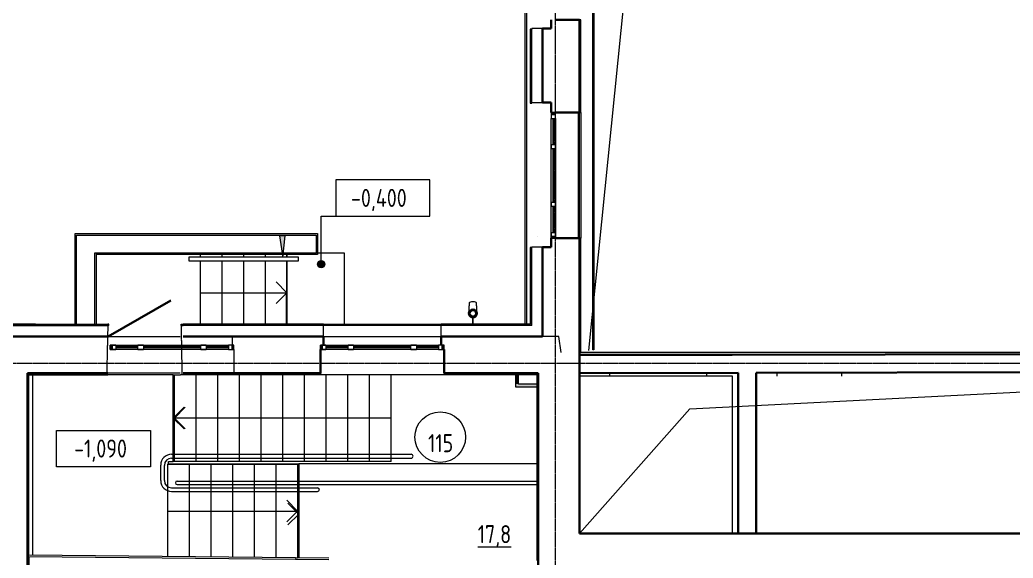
# Model space of a CAD drawing. Header units: millimetres. Extents: x 504091 to 2165846, y 135022 to 442887.
# Drawn here: x 716499 to 730241, y 287876 to 295331 of the extents above; entities that cross this region are included whole.
import ezdxf

# ---------------------------------------------------------------- set-up
doc = ezdxf.new("R2010")
doc.units = ezdxf.units.MM
for name, pattern in [('ADSK_Линия сетки', [25, 20, -2.5, 0, -2.5]), ('ADSK_Штрихпунктирная 2 точки_ш15 п1_5 п1_5 п1_5', [19.5, 15, -1.5, 0, -1.5, 0, -1.5]), ('осеваяX2', [4, 2.5, -0.5, 0.5, -0.5])]:
    doc.linetypes.add(name, pattern=pattern)
for name, color, linetype, lineweight in [('_ Окна', 7, 'Continuous', 30), ('Аннотация', 7, 'Continuous', 9), ('Двери', 7, 'Continuous', 20), ('Лестницы', 7, 'Continuous', 18), ('Марки помещений', 7, 'Continuous', 20), ('Обобщенные модели', 7, 'Continuous', 18), ('Окна', 7, 'Continuous', 18), ('Оси', 165, 'осеваяX2', 13), ('отметки', 7, 'Continuous', 20), ('Перекрытие', 7, 'Continuous', 18), ('Стены внутренние', 7, 'Continuous', 18), ('Стены наружные', 7, 'Continuous', 18), ('Стены несущие', 7, 'Continuous', 30), ('Стены отделка', 7, 'Continuous', 30), ('Стены перегородки', 7, 'Continuous', 30), ('Стены штриховка', 7, 'Continuous', 18), ('Стрелки вверх', 7, 'Continuous', 18)]:
    doc.layers.add(name, color=color, linetype=linetype, lineweight=lineweight)
doc.layers.add('Линии', color=7, linetype='Continuous', lineweight=9, true_color=0x00a600)
doc.styles.add('ГОСТ 2.304', font='CS_Gost2304.shx')

# ---------------------------------------------------------------- blocks, each defined once
blk = doc.blocks.new('окно трехпол с фрамугой - 1700-2240_h___нов_ ок-11-2160953-План 1-го этажа')
at = {"layer": '_ Окна', "lineweight": 18}
for p, q in [((-870, 75), (-870, 135)), ((-870, 135), (-790, 135)), ((-790, 75), (-870, 75)), ((-790, 135), (-790, 75)), ((-430, 75), (-430, 135)), ((-430, 135), (-370, 135)), ((-370, 75), (-430, 75)), ((-370, 135), (-370, 75)), ((370, 75), (370, 135)), ((370, 135), (430, 135)), ((430, 75), (370, 75)), ((430, 135), (430, 75)), ((790, 135), (790, 75)), ((870, 135), (790, 135)), ((790, 75), (870, 75)), ((870, 75), (870, 135))]:
    blk.add_line(p, q, dxfattribs=at)
at = {"layer": '_ Окна'}
for p, q in [((-850, 75), (-850, 135)), ((-790, 105), (-430, 105)), ((-370, 105), (370, 105)), ((430, 105), (790, 105)), ((850, 75), (850, 135))]:
    blk.add_line(p, q, dxfattribs=at)
at = {"layer": 'Окна'}
for p, q in [((-870, 135), (-870, 75)), ((-790, 135), (-870, 135)), ((-870, 75), (-790, 75)), ((-790, 135), (-430, 135)), ((-430, 75), (-790, 75)), ((-370, 135), (-430, 135)), ((-430, 75), (-370, 75)), ((-370, 135), (370, 135)), ((370, 75), (-370, 75)), ((430, 135), (370, 135)), ((370, 75), (430, 75)), ((430, 135), (790, 135)), ((790, 75), (430, 75)), ((870, 135), (790, 135)), ((790, 75), (870, 75)), ((870, 75), (870, 135))]:
    blk.add_line(p, q, dxfattribs=at)
blk = doc.blocks.new('окна_rehau_трехпольное - 1710х630 и 610Н_нов_ ок-10-2055142-План 1-го этажа')
at = {"layer": '_ Окна', "lineweight": 18}
for p, q in [((-855, 75), (-855, 135)), ((-855, 135), (-779, 135)), ((-779, 75), (-855, 75)), ((-779, 135), (-779, 75)), ((-473, 75), (-473, 135)), ((-473, 135), (-397, 135)), ((-397, 75), (-473, 75)), ((-397, 135), (-397, 75)), ((397, 75), (397, 135)), ((397, 135), (473, 135)), ((473, 75), (397, 75)), ((473, 135), (473, 75)), ((779, 135), (779, 75)), ((855, 135), (779, 135)), ((779, 75), (855, 75)), ((855, 75), (855, 135))]:
    blk.add_line(p, q, dxfattribs=at)
at = {"layer": '_ Окна'}
for p, q in [((-835, 75), (-835, 135)), ((-779, 105), (-473, 105)), ((-397, 105), (397, 105)), ((473, 105), (779, 105)), ((835, 75), (835, 135))]:
    blk.add_line(p, q, dxfattribs=at)
at = {"layer": 'Окна'}
for p, q in [((-855, 135), (-855, 75)), ((-779, 135), (-855, 135)), ((-855, 75), (-779, 75)), ((-779, 135), (-473, 135)), ((-473, 75), (-779, 75)), ((-397, 135), (-473, 135)), ((-473, 75), (-397, 75)), ((-397, 135), (397, 135)), ((397, 75), (-397, 75)), ((473, 135), (397, 135)), ((397, 75), (473, 75)), ((473, 135), (779, 135)), ((779, 75), (473, 75)), ((855, 135), (779, 135)), ((779, 75), (855, 75)), ((855, 75), (855, 135))]:
    blk.add_line(p, q, dxfattribs=at)
blk = doc.blocks.new('AC_Дверь_Однопольная_Стальная - 960х2080h ДН-3п_-5493243-План 1-го этажа')
at = {"layer": 'Двери', "lineweight": 30}
blk.add_line((-500, 255), (366, 755), dxfattribs=at)
blk = doc.blocks.new('Водосток - Тип 1 _карниз больше 490мм_-5195895-План 1-го этажа')
at = {"layer": 'Обобщенные модели', "lineweight": 9}
h = blk.add_hatch(dxfattribs=at)
h.set_pattern_fill('FP_25', color=256, style=0, pattern_type=2)
h.set_pattern_definition([(45, (-16783.9, -20772.53), (-106.066, 106.066), [])])
h.paths.add_polyline_path([(125, 110), (147, 115), (164, 129), (174, 149), (174, 171), (164, 191), (147, 205), (125, 210), (102, 204), (86, 191), (76, 171), (77, 147), (86, 129), (103, 115), (118, 112)])
at = {"layer": 'Обобщенные модели'}
for p, q in [((75, 306), (75, 264)), ((175, 264), (175, 306)), ((120, 109), (120, 10)), ((130, 10), (130, 109))]:
    blk.add_line(p, q, dxfattribs=at)
at = {"layer": 'Обобщенные модели', "flags": 128}
for points in [[(75, 173), (75, 174), (75, 177), (75, 180), (75, 183), (75, 186), (75, 190), (75, 193), (75, 197), (75, 201), (75, 205), (75, 210), (75, 214), (75, 219), (75, 224), (75, 229), (75, 234), (75, 239), (75, 245), (75, 250), (75, 256), (75, 261), (75, 264)], [(175, 264), (175, 258), (175, 252), (175, 247), (175, 242), (175, 236), (175, 231), (175, 226), (175, 221), (175, 216), (175, 212), (175, 207), (175, 203), (175, 199), (175, 195), (175, 191), (175, 188), (175, 184), (175, 181), (175, 178), (175, 175), (175, 173)]]:
    blk.add_lwpolyline(points, dxfattribs=at)
at = {"layer": 'Обобщенные модели'}
for start, end in [(90, 270), (270, 90)]:
    blk.add_arc((125, 160), 52, start, end, dxfattribs=at)
at = {"layer": 'Обобщенные модели', "lineweight": 40}
for start, end in [(90, 270), (270, 90)]:
    blk.add_arc((125, 160), 50, start, end, dxfattribs=at)
at = {"layer": 'Обобщенные модели'}
for start_param, end_param in [(4.712389, 6.283185), (3.141593, 4.712389)]:
    blk.add_ellipse((125, 306), major_axis=(-50, 0), ratio=0.309017, start_param=start_param, end_param=end_param, dxfattribs=at)
blk = doc.blocks.new('ADSK_Марка_Помещение_ОдноЗначение - Номер-159740-План 1-го этажа')
at = {"layer": 'Марки помещений'}
blk.add_circle((0, 0), 3.5, dxfattribs=at)
blk = doc.blocks.new('Высотные отметки - Рамка-12095-План 1-го этажа')
at = {"layer": 'Аннотация', "lineweight": 20}
for p, q in [((-6.5, 0), (-6.5, 5)), ((-6.5, 5), (6.5, 5)), ((6.5, 5), (6.5, 0)), ((6.5, 0), (-6.5, 0))]:
    blk.add_line(p, q, dxfattribs=at)

msp = doc.modelspace()

# ---------------------------------------------------------------- hatches: boundary and pattern name
at = {"layer": 'Аннотация', "lineweight": 9}
msp.add_hatch(color=256, dxfattribs=at).paths.add_polyline_path([(720138.8705, 292040.7147), (720170.7364, 292341.6208), (720091.7704, 292339.6152)])
at = {"layer": 'отметки'}
h = msp.add_hatch(color=256, dxfattribs=at)
edge = h.paths.add_edge_path()
edge.add_arc((720666.8614, 291947.5005), 50, 0, 360)
at = {"layer": 'Стены внутренние'}
for points in [[(723395.4745, 290286.5447), (723395.4745, 290416.0447), (723355.4745, 290416.0447), (723355.4745, 290286.5447)], [(723648.0777, 290246.5447), (723650.4745, 290246.5447), (723650.4745, 290286.5447), (723355.4745, 290286.5447), (723355.4745, 290246.5447), (723399.3153, 290246.5447)]]:
    msp.add_hatch(color=256, dxfattribs=at).paths.add_polyline_path(points)

# ---------------------------------------------------------------- linework, layer by layer
at = {"layer": 'Аннотация', "lineweight": 9}
for p, q in [((720170.7364, 292341.6208), (720091.7704, 292339.6152)), ((720091.7704, 292339.6152), (720138.8705, 292040.7147)), ((720138.8705, 292040.7147), (720170.7364, 292341.6208))]:
    msp.add_line(p, q, dxfattribs=at)
at = {"layer": 'Лестницы'}
for p, q in [((718993.0777, 292081.0447), (718993.0777, 292043.852)), ((718993.0777, 292081.0447), (718993.0777, 292043.852)), ((719293.0777, 292081.0447), (719293.0777, 292043.852)), ((719293.0777, 292081.0447), (719293.0777, 292043.852)), ((719593.0777, 292081.0447), (719593.0777, 292043.852)), ((719593.0777, 292081.0447), (719593.0777, 292043.852)), ((719893.0777, 292081.0447), (719893.0777, 292043.852)), ((719893.0777, 292081.0447), (719893.0777, 292043.852)), ((720193.0777, 292101.0447), (720193.0777, 292043.852)), ((718993.0777, 291993.852), (718993.0777, 291116.0447)), ((718993.0777, 291993.852), (718993.0777, 291116.0447)), ((719293.0777, 291993.852), (719293.0777, 291116.0447)), ((719293.0777, 291993.852), (719293.0777, 291116.0447)), ((719593.0777, 291993.852), (719593.0777, 291116.0447)), ((719593.0777, 291993.852), (719593.0777, 291116.0447)), ((719893.0777, 291993.852), (719893.0777, 291116.0447)), ((719893.0777, 291993.852), (719893.0777, 291116.0447)), ((720193.0777, 291993.852), (720193.0777, 291116.0447)), ((716673.0777, 290415.7795), (716673.0777, 287915.9787)), ((718621.7531, 290415.7795), (716673.0777, 290415.7795)), ((718621.7531, 289215.7795), (718621.7531, 290415.7795)), ((718621.7531, 289215.7795), (718621.7531, 290415.7795)), ((718636.7531, 289215.7795), (718636.7531, 290415.7795)), ((718936.7531, 290415.7795), (718719.9934, 290415.7795)), ((719236.7531, 290415.7795), (718936.7531, 290415.7795)), ((718936.7531, 289215.7795), (718936.7531, 290415.7795)), ((718936.7531, 289215.7795), (718936.7531, 290415.7795)), ((719536.7531, 290415.7795), (719236.7531, 290415.7795)), ((719236.7531, 289215.7795), (719236.7531, 290415.7795)), ((719236.7531, 289215.7795), (719236.7531, 290415.7795)), ((719836.7531, 290415.7795), (719536.7531, 290415.7795)), ((719536.7531, 289215.7795), (719536.7531, 290415.7795)), ((719536.7531, 289215.7795), (719536.7531, 290415.7795)), ((720136.7531, 290415.7795), (719836.7531, 290415.7795)), ((719836.7531, 289215.7795), (719836.7531, 290415.7795)), ((719836.7531, 289215.7795), (719836.7531, 290415.7795)), ((720436.7531, 290415.7795), (720136.7531, 290415.7795)), ((720136.7531, 289215.7795), (720136.7531, 290415.7795)), ((720136.7531, 289215.7795), (720136.7531, 290415.7795)), ((720736.7531, 290415.7795), (720436.7531, 290415.7795)), ((720436.7531, 289215.7795), (720436.7531, 290415.7795)), ((720436.7531, 289215.7795), (720436.7531, 290415.7795)), ((721036.7531, 290415.7795), (720736.7531, 290415.7795)), ((720736.7531, 289215.7795), (720736.7531, 290415.7795)), ((720736.7531, 289215.7795), (720736.7531, 290415.7795)), ((721336.7531, 290415.7795), (721036.7531, 290415.7795)), ((721036.7531, 289215.7795), (721036.7531, 290415.7795)), ((721036.7531, 289215.7795), (721036.7531, 290415.7795)), ((721636.7531, 290415.7795), (721336.7531, 290415.7795)), ((721336.7531, 289215.7795), (721336.7531, 290415.7795)), ((721336.7531, 289215.7795), (721336.7531, 290415.7795)), ((721636.7531, 289215.7795), (721636.7531, 290415.7795)), ((721636.7531, 289215.7795), (721636.7531, 290415.7795)), ((718541.7531, 289178.8868), (718541.7531, 287896.896)), ((718541.7531, 289178.8868), (718841.7531, 289178.8868)), ((718541.7531, 289178.8868), (718541.7531, 287896.896)), ((718556.7531, 289215.7795), (718621.7531, 289215.7795)), ((718556.7531, 289180.3348), (718556.7531, 289215.7795)), ((718556.7531, 289180.3348), (718556.7531, 289178.8868)), ((718556.7531, 289180.3348), (718856.7531, 289180.3348)), ((718556.7531, 289180.3348), (718556.7531, 289178.8868)), ((718636.7531, 289215.7795), (718621.7531, 289215.7795)), ((718936.7531, 289215.7795), (718636.7531, 289215.7795)), ((718841.7531, 289178.8868), (719141.7531, 289178.8868)), ((718841.7531, 289178.8868), (718841.7531, 287893.8324)), ((718841.7531, 289178.8868), (718841.7531, 287893.8324)), ((718856.7531, 289180.3348), (719156.7531, 289180.3348)), ((718856.7531, 289180.3348), (718856.7531, 289178.8868)), ((718856.7531, 289180.3348), (718856.7531, 289178.8868)), ((719236.7531, 289215.7795), (718936.7531, 289215.7795)), ((719141.7531, 289178.8868), (719441.7531, 289178.8868)), ((719141.7531, 289178.8868), (719141.7531, 287890.7689)), ((719141.7531, 289178.8868), (719141.7531, 287890.7689)), ((719156.7531, 289180.3348), (719456.7531, 289180.3348)), ((719156.7531, 289180.3348), (719156.7531, 289178.8868)), ((719156.7531, 289180.3348), (719156.7531, 289178.8868)), ((719536.7531, 289215.7795), (719236.7531, 289215.7795)), ((719441.7531, 289178.8868), (719741.7531, 289178.8868)), ((719441.7531, 289178.8868), (719441.7531, 287887.7053)), ((719441.7531, 289178.8868), (719441.7531, 287887.7053)), ((719456.7531, 289180.3348), (719756.7531, 289180.3348)), ((719456.7531, 289180.3348), (719456.7531, 289178.8868)), ((719456.7531, 289180.3348), (719456.7531, 289178.8868)), ((719836.7531, 289215.7795), (719536.7531, 289215.7795)), ((719741.7531, 289178.8868), (720041.7531, 289178.8868)), ((719741.7531, 289178.8868), (719741.7531, 287884.6417)), ((719741.7531, 289178.8868), (719741.7531, 287884.6417)), ((719756.7531, 289180.3348), (720056.7531, 289180.3348)), ((719756.7531, 289180.3348), (719756.7531, 289178.8868)), ((719756.7531, 289180.3348), (719756.7531, 289178.8868)), ((720136.7531, 289215.7795), (719836.7531, 289215.7795)), ((720041.7531, 289178.8868), (720341.7531, 289178.8868)), ((720041.7531, 289178.8868), (720041.7531, 287881.5781)), ((720041.7531, 289178.8868), (720041.7531, 287881.5781)), ((720056.7531, 289180.3348), (720356.7531, 289180.3348)), ((720056.7531, 289180.3348), (720056.7531, 289178.8868)), ((720056.7531, 289180.3348), (720056.7531, 289178.8868)), ((720436.7531, 289215.7795), (720136.7531, 289215.7795)), ((720341.7531, 289178.8868), (720341.7531, 287878.8868)), ((720736.7531, 289215.7795), (720436.7531, 289215.7795)), ((721036.7531, 289215.7795), (720736.7531, 289215.7795)), ((721336.7531, 289215.7795), (721036.7531, 289215.7795)), ((721636.7531, 289215.7795), (721336.7531, 289215.7795)), ((720305.2975, 287878.8868), (720341.7531, 287878.8868))]:
    msp.add_line(p, q, dxfattribs=at)
at = {"layer": 'Линии', "color": 8, "true_color": 0x6e6e6e}
for p, q in [((724368.8749, 290753.4628), (726377.6642, 310611.4063)), ((725768.5376, 289943.5198), (736093.0777, 290474.8378)), ((724240.4745, 288217.9707), (725768.5376, 289943.5198))]:
    msp.add_line(p, q, dxfattribs=at)
at = {"layer": 'Линии', "color": 7, "lineweight": 18}
for p, q in [((720353.0777, 292043.852), (718837.5639, 292043.852)), ((718837.5639, 292043.852), (718837.5639, 291993.852)), ((720353.0777, 291993.852), (720353.0777, 292043.852)), ((718837.5639, 291993.852), (720353.0777, 291993.852)), ((718598.0708, 289316.0447), (721911.7531, 289316.0447)), ((718448.0708, 288950.0732), (718448.0708, 289166.0447)), ((718498.0708, 288950.0732), (718498.0708, 289160.7795)), ((718598.0708, 289260.7795), (721911.7531, 289260.7795)), ((718674.9138, 288944.4605), (723650.4745, 288944.4605)), ((718674.9138, 288894.4605), (723650.4745, 288894.4605)), ((718598.0708, 288850.0732), (720616.7531, 288850.0732)), ((718598.0708, 288800.0732), (720616.7531, 288800.0732))]:
    msp.add_line(p, q, dxfattribs=at)
at = {"layer": 'Линии', "color": 7, "linetype": 'ADSK_Штрихпунктирная 2 точки_ш15 п1_5 п1_5 п1_5'}
for p, q in [((717714.9934, 291096.0447), (717699.4836, 290426.0447)), ((718728.8673, 291096.0447), (718740.5279, 290426.0447)), ((719439.9362, 290826.0447), (719439.9362, 290946.0447)), ((719459.9362, 290766.0447), (719459.9362, 290426.0447))]:
    msp.add_line(p, q, dxfattribs=at)
at = {"layer": 'Линии', "color": 7, "lineweight": 18}
for centre, radius, start, end in [((718598.0708, 289166.0447), 150, 90, 180), ((721911.7531, 289288.4121), 27.6326, 270, 90), ((718598.0708, 289160.7795), 100, 90, 180), ((718598.0708, 288950.0732), 150, 180, 270), ((718598.0708, 288950.0732), 100, 180, 270), ((718674.9138, 288919.4605), 25, 90, 270), ((720616.7531, 288825.0732), 25, 270, 90)]:
    msp.add_arc(centre, radius, start, end, dxfattribs=at)
at = {"layer": 'Оси', "linetype": 'ADSK_Линия сетки'}
for p, q in [((723907.643, 263323.4727), (723907.643, 314443.584)), ((694211.5079, 290578.5198), (761862.9306, 290578.5198))]:
    msp.add_line(p, q, dxfattribs=at)
at = {"layer": 'отметки', "lineweight": 20}
for p, q in [((720666.8614, 292613.2448), (721519.8462, 292613.2448)), ((720666.8614, 291947.5005), (720666.8614, 292613.2448))]:
    msp.add_line(p, q, dxfattribs=at)
at = {"layer": 'отметки'}
msp.add_circle((720666.8614, 291947.5005), 50, dxfattribs=at)
at = {"layer": 'Перекрытие'}
for p, q in [((724220.4745, 294046.0852), (724220.4745, 292306.0852)), ((720188.8854, 292081.0447), (720188.7096, 292043.852)), ((720989.8841, 292101.0447), (720618.0777, 292101.0447)), ((720989.8841, 291116.0447), (720989.8841, 292101.0447)), ((720188.4733, 291993.852), (720184.3251, 291116.0447)), ((724654.3952, 290701.971), (724654.3952, 290686.8695)), ((726004.3952, 290690.1575), (726004.3952, 290701.971)), ((726969.3952, 290701.971), (726969.3952, 290692.5078)), ((727869.3952, 290694.6998), (727869.3952, 290701.971)), ((716673.0777, 290416.0447), (716673.0777, 287915.9787)), ((718621.7531, 289215.7795), (718621.7531, 290415.7795)), ((718621.7531, 290415.7795), (718719.9934, 290415.7795)), ((726359.7538, 290396.971), (724240.4745, 290396.971)), ((724654.3952, 290437.0182), (724654.3952, 290396.971)), ((726004.3952, 290396.971), (726004.3952, 290440.193)), ((726359.7538, 288217.9707), (726359.7538, 290396.971)), ((726969.3952, 290442.507), (726969.3952, 290396.971)), ((727869.3952, 290396.971), (727869.3952, 290444.699)), ((718556.7531, 289180.3348), (718556.7531, 289215.7795)), ((718556.7531, 289215.7795), (718621.7531, 289215.7795)), ((723650.4745, 289180.3348), (720356.7531, 289180.3348)), ((720356.7531, 289180.3348), (720356.7531, 287878.3614))]:
    msp.add_line(p, q, dxfattribs=at)
at = {"layer": 'Стены внутренние'}
for p, q in [((724427.5472, 290759.8378), (724427.5472, 312944.8378)), ((724439.5472, 312944.8378), (724439.5472, 290759.8378)), ((724220.4745, 295331.0447), (724220.4745, 295330.43)), ((724240.4745, 292306.0852), (724240.4745, 294046.0852)), ((724260.4745, 294046.0852), (724260.4745, 292306.0852)), ((717283.0424, 291116.0447), (717283.0424, 292351.0447)), ((717283.0424, 292351.0447), (720598.0777, 292351.0447)), ((720598.0777, 292351.0447), (720598.0777, 292101.0447)), ((723660.4745, 292335.2689), (723660.4745, 292336.0852)), ((724220.4745, 292306.0852), (724220.4745, 292305.2689)), ((717533.0424, 292101.0447), (717533.0424, 291116.0447)), ((720598.0777, 292101.0447), (717533.0424, 292101.0447)), ((717714.9934, 290946.0447), (718714.9934, 290946.0447)), ((720697.6082, 290946.0447), (722327.6082, 290946.0447)), ((724439.5472, 290759.8378), (724427.5472, 290759.8378)), ((718714.9934, 290436.0447), (717714.9934, 290436.0447)), ((722367.6082, 290416.0447), (720657.6082, 290416.0447))]:
    msp.add_line(p, q, dxfattribs=at)
at = {"layer": 'Стены наружные'}
for p, q in [((723490.4745, 291116.0447), (723490.4745, 300755.2798)), ((723510.4745, 291116.0447), (723510.4745, 300755.3512)), ((717263.0424, 292371.0447), (720618.0777, 292371.0447)), ((717263.0424, 291116.0447), (717263.0424, 292371.0447)), ((720618.0777, 292371.0447), (720618.0777, 292081.0447)), ((717553.0424, 292101.0447), (717553.0424, 291116.0447)), ((720618.0777, 292081.0447), (717553.0424, 292081.0447)), ((720598.0777, 292081.0447), (720598.0777, 292101.0447)), ((717728.8673, 291116.0447), (717714.9934, 291116.0447)), ((717728.8673, 291096.0447), (717714.9934, 291096.0447)), ((717728.8673, 291096.0447), (717728.8673, 291116.0447)), ((718728.8673, 291116.0447), (718756.0377, 291116.0447)), ((718728.8673, 291096.0447), (718728.8673, 291116.0447)), ((718728.8673, 291096.0447), (718756.0377, 291096.0447)), ((720697.6082, 291116.0447), (722327.6082, 291116.0447)), ((722327.6082, 291096.0447), (720697.6082, 291096.0447))]:
    msp.add_line(p, q, dxfattribs=at)
at = {"layer": 'Стены несущие'}
for p, q in [((723850.4745, 295331.0447), (723850.4745, 295330.43)), ((723850.4745, 295330.43), (723850.4745, 295210.1499)), ((724240.4745, 295331.0447), (723910.4745, 295331.0447)), ((724240.4745, 295331.0447), (724240.4745, 294046.0852)), ((723850.4745, 295210.1499), (723730.4745, 295210.1499)), ((723730.4745, 295210.1499), (723730.4745, 294185.0852)), ((723730.4745, 294185.0852), (723850.4745, 294185.0852)), ((723850.4745, 294185.0852), (723850.4745, 294046.0852)), ((723910.4745, 294046.0852), (724240.4745, 294046.0852)), ((723850.4745, 292306.0852), (723850.4745, 292305.2689)), ((723850.4745, 292305.2689), (723850.4745, 292185.0852)), ((724240.4745, 292306.0852), (723910.4745, 292306.0852)), ((724240.4745, 292306.0852), (724240.4745, 290436.0447)), ((723850.4745, 292185.0852), (723730.4745, 292185.0852)), ((723730.4745, 292185.0852), (723730.4745, 290946.0447)), ((715259.7268, 290946.0447), (717714.9934, 290946.0447)), ((720697.6082, 290946.0447), (718756.0377, 290946.0447)), ((720697.6082, 290946.0447), (720697.6082, 290826.0447)), ((723730.4745, 290946.0447), (722327.6082, 290946.0447)), ((722327.6082, 290946.0447), (722327.6082, 290826.0447)), ((720657.6082, 290436.0447), (720657.6082, 290766.0447)), ((722367.6082, 290436.0447), (722367.6082, 290766.0447)), ((730854.8316, 290701.971), (724240.4745, 290685.8614)), ((716603.0777, 290436.0447), (717714.9934, 290436.0447)), ((716603.0777, 283107.3026), (716603.0777, 290436.0447)), ((718756.0377, 290436.0447), (720657.6082, 290436.0447)), ((722367.6082, 290436.0447), (723670.4745, 290436.0447)), ((723670.4745, 290436.0447), (723670.4745, 287707.9707)), ((724240.4745, 290435.8606), (726437.6439, 290441.2119)), ((724240.4745, 288217.9707), (724240.4745, 290435.8606)), ((726437.6439, 290441.2119), (726437.6439, 288217.9707)), ((726687.6439, 290441.8208), (731690.5777, 290454.0057)), ((726687.6439, 288217.9707), (726687.6439, 290441.8208)), ((736093.0777, 288217.9707), (724240.4745, 288217.9707))]:
    msp.add_line(p, q, dxfattribs=at)
at = {"layer": 'Стены отделка', "lineweight": 9}
for p, q in [((724240.4745, 295331.0447), (724240.4745, 295331.0447)), ((724260.4745, 295331.0447), (724240.4745, 295331.0447)), ((724260.4745, 294046.0852), (724260.4745, 295331.0447)), ((723580.4745, 295204.1432), (723560.4745, 295204.1432)), ((723560.4745, 295204.1432), (723560.4745, 294178.9821)), ((723730.4745, 295210.1499), (723580.4745, 295210.1499)), ((723580.4745, 295210.1499), (723580.4745, 295204.1432)), ((723560.4745, 294178.9821), (723580.4745, 294178.9821)), ((723580.4745, 294178.9821), (723580.4745, 294185.0852)), ((723580.4745, 294185.0852), (723730.4745, 294185.0852)), ((724240.4745, 294046.0852), (724260.4745, 294046.0852)), ((724260.4745, 292306.0852), (724240.4745, 292306.0852)), ((724260.4745, 290721.971), (724260.4745, 292306.0852)), ((723580.4745, 292178.9821), (723560.4745, 292178.9821)), ((723560.4745, 292178.9821), (723560.4745, 291116.0447)), ((723730.4745, 292185.0852), (723580.4745, 292185.0852)), ((723580.4745, 292185.0852), (723580.4745, 292178.9821)), ((716713.0777, 291117.0447), (715259.7268, 291117.0447)), ((715259.7268, 291116.0447), (717714.9934, 291116.0447)), ((716673.0777, 291096.0447), (716673.0777, 291116.0447)), ((716693.0777, 291096.0447), (716693.0777, 291116.0447)), ((716693.0777, 291096.0447), (717714.9934, 291096.0447)), ((716713.0777, 291116.0447), (716713.0777, 291117.0447)), ((720697.6082, 291116.0447), (718756.0377, 291116.0447)), ((720697.6082, 291096.0447), (718756.0377, 291096.0447)), ((720697.6082, 290946.0447), (720697.6082, 291116.0447)), ((723560.4745, 291116.0447), (722327.6082, 291116.0447)), ((722327.6082, 290946.0447), (722327.6082, 291116.0447)), ((723580.4745, 291096.0447), (722327.6082, 291096.0447)), ((724240.4745, 290701.971), (730854.8316, 290701.971)), ((735990.4464, 290721.971), (724260.4745, 290721.971)), ((716623.0777, 287916.4893), (716623.0777, 290416.0447)), ((716623.0777, 290416.0447), (717714.9934, 290416.0447)), ((720657.6082, 290416.0447), (718756.0377, 290416.0447)), ((720657.6082, 290436.0447), (720657.6082, 290416.0447)), ((722367.6082, 290436.0447), (722367.6082, 290416.0447)), ((723648.0777, 290416.0447), (722367.6082, 290416.0447)), ((723355.4745, 290416.0447), (723355.4745, 290246.5447)), ((723395.4745, 290286.5447), (723395.4745, 290416.0447)), ((723648.0777, 290436.0447), (723648.0777, 290416.0447)), ((723670.4745, 290416.0447), (723650.4745, 290416.0447)), ((723650.4745, 290416.0447), (723650.4745, 287844.7262)), ((723355.4745, 290246.5447), (723650.4745, 290246.5447)), ((723650.4745, 290286.5447), (723395.4745, 290286.5447)), ((716603.0777, 287916.6936), (716611.3534, 287916.6091)), ((716611.3534, 287916.6091), (716611.1492, 287896.6101)), ((716611.1492, 287896.6101), (716623.4446, 287896.4845)), ((720772.268, 287874.1182), (716623.0777, 287916.4893))]:
    msp.add_line(p, q, dxfattribs=at)
at = {"layer": 'Стены перегородки', "lineweight": 18}
for p, q in [((716623.4446, 287896.4845), (716622.2193, 287776.4908)), ((720772.0638, 287854.1192), (716623.4446, 287896.4845))]:
    msp.add_line(p, q, dxfattribs=at)
at = {"layer": 'Стены штриховка'}
for p, q in [((723580.4745, 294185.0852), (723580.4745, 295204.1432)), ((723580.4745, 291096.0447), (723580.4745, 292178.9821)), ((715260.7268, 291096.0447), (716693.0777, 291096.0447)), ((723560.4745, 291096.0447), (723560.4745, 291116.0447)), ((723955.4745, 290946.0447), (723730.4745, 290946.0447)), ((723985.4745, 290721.971), (723955.4745, 290946.0447)), ((724240.4745, 290436.0447), (724240.4745, 290435.8606))]:
    msp.add_line(p, q, dxfattribs=at)
at = {"layer": 'Стрелки вверх'}
for p, q in [((720193.0777, 291551.0447), (720043.0777, 291701.0447)), ((718993.0777, 291551.0447), (719293.0777, 291551.0447)), ((719293.0777, 291551.0447), (719593.0777, 291551.0447)), ((719593.0777, 291551.0447), (719893.0777, 291551.0447)), ((719893.0777, 291551.0447), (720193.0777, 291551.0447)), ((720193.0777, 291551.0447), (720043.0777, 291401.0447)), ((718621.7531, 289815.7795), (718771.7531, 289965.7795)), ((718636.7531, 289815.7795), (718786.7531, 289965.7795)), ((718636.7531, 289815.7795), (718621.7531, 289815.7795)), ((718621.7531, 289815.7795), (718771.7531, 289665.7795)), ((718936.7531, 289815.7795), (718636.7531, 289815.7795)), ((718636.7531, 289815.7795), (718786.7531, 289665.7795)), ((719236.7531, 289815.7795), (718936.7531, 289815.7795)), ((719536.7531, 289815.7795), (719236.7531, 289815.7795)), ((719836.7531, 289815.7795), (719536.7531, 289815.7795)), ((720136.7531, 289815.7795), (719836.7531, 289815.7795)), ((721036.7531, 289815.7795), (720136.7531, 289815.7795)), ((721336.7531, 289815.7795), (721036.7531, 289815.7795)), ((721636.7531, 289815.7795), (721336.7531, 289815.7795)), ((720341.7531, 288528.8868), (720191.7531, 288678.8868)), ((720356.7531, 288487.3977), (720206.7531, 288637.3977)), ((718541.7531, 288528.8868), (718841.7531, 288528.8868)), ((718841.7531, 288528.8868), (719141.7531, 288528.8868)), ((719141.7531, 288528.8868), (719441.7531, 288528.8868)), ((719441.7531, 288528.8868), (719741.7531, 288528.8868)), ((719741.7531, 288528.8868), (720041.7531, 288528.8868)), ((720041.7531, 288528.8868), (720341.7531, 288528.8868)), ((720341.7531, 288528.8868), (720191.7531, 288378.8868)), ((720356.7531, 288487.3977), (720206.7531, 288337.3977)), ((720341.7531, 288487.3977), (720356.7531, 288487.3977))]:
    msp.add_line(p, q, dxfattribs=at)

# ---------------------------------------------------------------- block references
at = {"layer": 'Двери', "color": 8, "true_color": 0x7f7f7f}
msp.add_blockref('AC_Дверь_Однопольная_Стальная - 960х2080h ДН-3п_-5493243-План 1-го этажа', (718219.9934, 290691.0447), dxfattribs=at)
at = {"layer": 'Марки помещений', "xscale": 99.99999999999993, "yscale": 99.99999999999993, "zscale": 99.99999999999993}
msp.add_blockref('ADSK_Марка_Помещение_ОдноЗначение - Номер-159740-План 1-го этажа', (722315.2069, 289552.4796), dxfattribs=at)
at = {"layer": 'Обобщенные модели'}
msp.add_blockref('Водосток - Тип 1 _карниз больше 490мм_-5195895-План 1-го этажа', (722641.9786, 291106.0447), dxfattribs=at)
at = {"layer": 'Окна', "rotation": 89.99999999999991}
msp.add_blockref('окно трехпол с фрамугой - 1700-2240_h___нов_ ок-11-2160953-План 1-го этажа', (723985.4745, 293176.0852), dxfattribs=at)
at = {"layer": 'Окна'}
for p in [(718604.9362, 290691.0447), (721512.6082, 290691.0447)]:
    msp.add_blockref('окна_rehau_трехпольное - 1710х630 и 610Н_нов_ ок-10-2055142-План 1-го этажа', p, dxfattribs=at)
at = {"layer": 'отметки', "lineweight": 20, "extrusion": (0, 0, -1), "xscale": 99.99999999999993, "yscale": 99.99999999999993, "zscale": 99.99999999999993}
msp.add_blockref('Высотные отметки - Рамка-12095-План 1-го этажа', (-721519.8462, 292613.2448), dxfattribs=at)
at = {"layer": 'отметки', "lineweight": 20, "xscale": 99.99999999999993, "yscale": 99.99999999999993, "zscale": 99.99999999999993}
msp.add_blockref('Высотные отметки - Рамка-12095-План 1-го этажа', (717656.2479, 289142.5503), dxfattribs=at)

# ---------------------------------------------------------------- texts
at = {"layer": 'Марки помещений', "lineweight": 9, "char_height": 250, "attachment_point": 5, "line_spacing_factor": 1.022766, "style": 'ГОСТ 2.304'}
for s, insert, width in [('\\pt450,900,1350,1800,2250,2700,3150,3600,4050,4500,4950,5400,5850,6300,6750,7200,7650,8100,8550,9000,9450,9900,10350,10800,11250,11700,12150,12600,13050,13500,13950,14400;115', (722320.1497, 289468.8979), 393.3), ('\\pt450,900,1350,1800,2250,2700,3150,3600,4050,4500,4950,5400,5850,6300,6750,7200,7650,8100,8550,9000,9450,9900,10350,10800,11250,11700,12150,12600,13050,13500,13950,14400;{\\L17,8}', (723064.3916, 288179.1873), 518.4)]:
    msp.add_mtext(s, dxfattribs=dict(at, insert=insert, width=width))
at = {"layer": 'отметки', "lineweight": 20, "char_height": 250, "attachment_point": 1, "line_spacing_factor": 1.022761, "style": 'ГОСТ 2.304'}
for s, insert, width in [('-0,400', (721079.8561, 292989.9518), 1055.976244), ('-1,090', (717248.9428, 289519.2574), 977.532294)]:
    msp.add_mtext(s, dxfattribs=dict(at, insert=insert, width=width))

doc.saveas('drawing.dxf')
